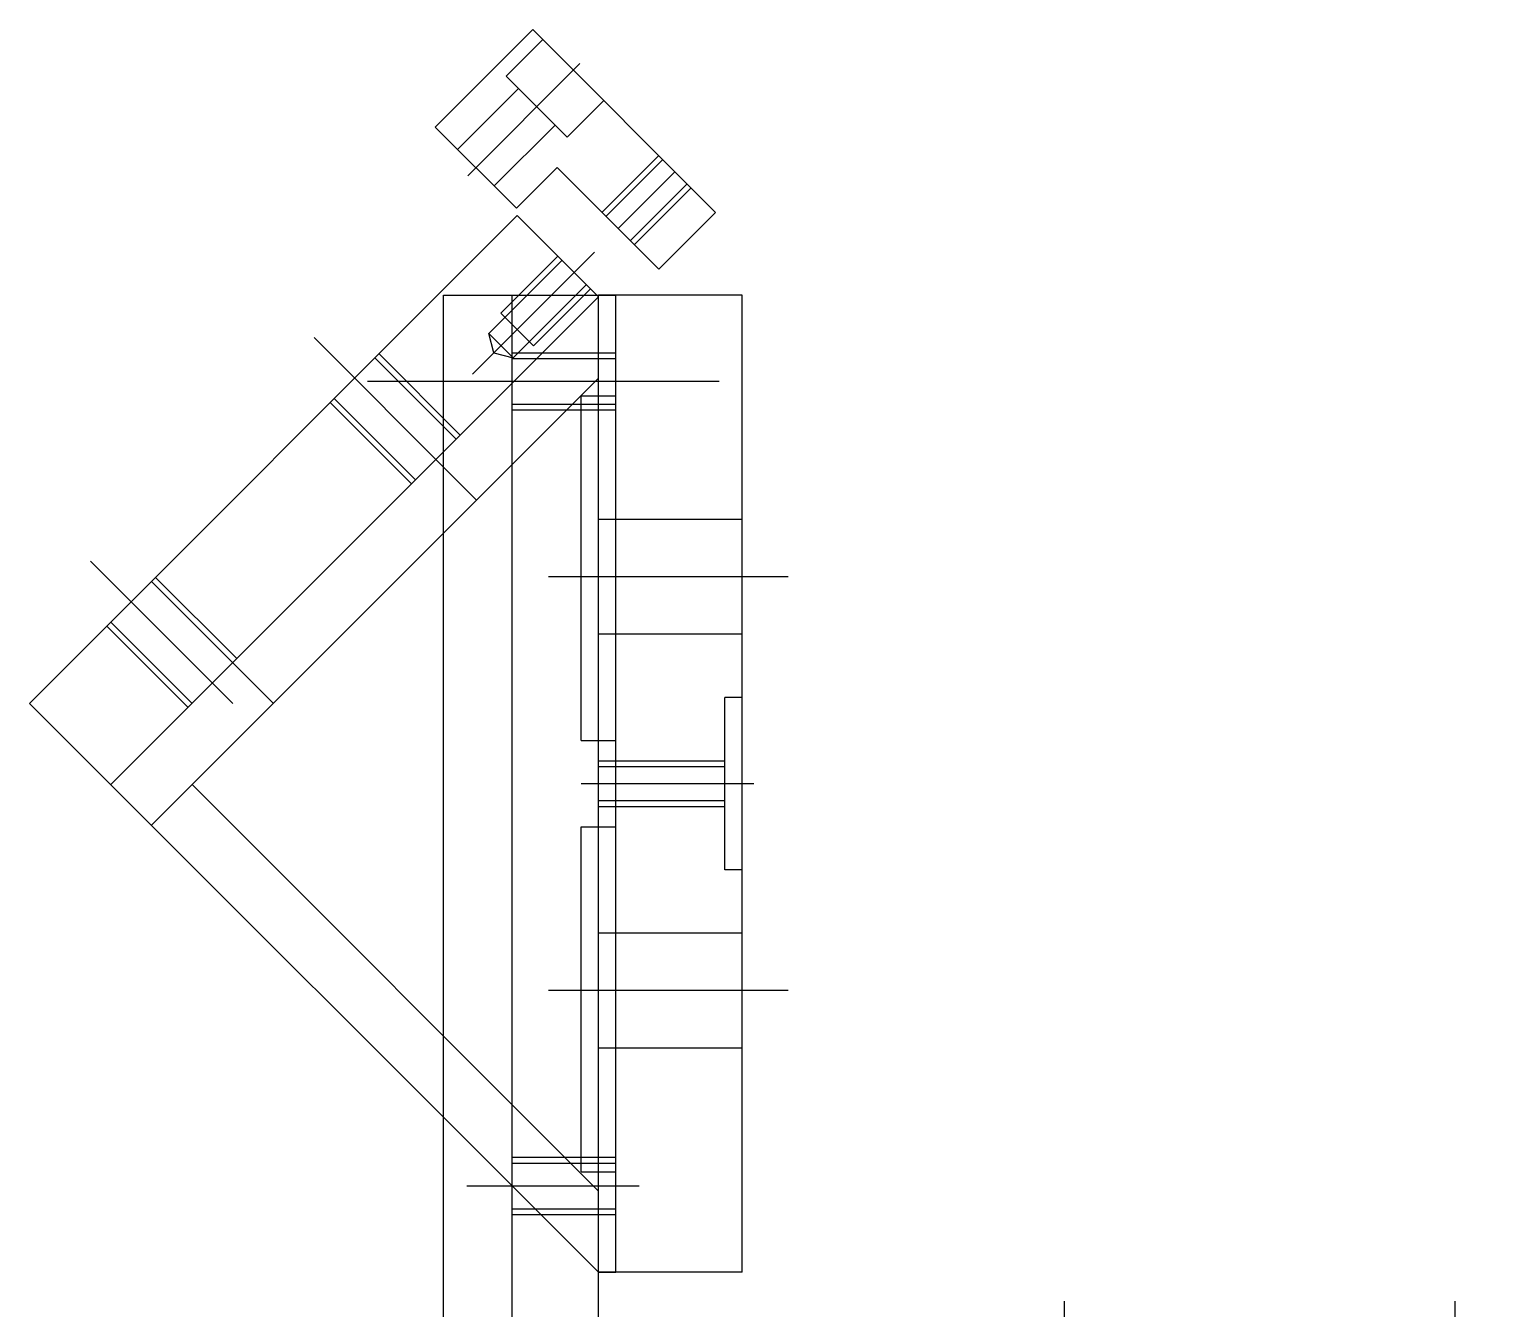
# Model space of a CAD drawing. Extents: x 109 to 2457, y -4282 to -1900.
# Drawn here: x 763.4 to 1020, y -3394.5 to -3172 of the extents above; entities that cross this region are included whole.
import ezdxf

# ---------------------------------------------------------------- set-up
doc = ezdxf.new("R2010")
doc.units = 0
doc.header["$LTSCALE"] = 14
doc.header["$MEASUREMENT"] = 0
doc.layers.add('DRAWLAYER', color=7, linetype='CONTINUOUS')

# ---------------------------------------------------------------- blocks, each defined once
blk = doc.blocks.new('086021A__F')
at = {"layer": 'DRAWLAYER', "color": 2, "linetype": 'CONTINUOUS'}
for p, q in [((1110.86, -3389), (1111.66, -3388.2)), ((1110.86, -3389), (1123.86, -3389)), ((1110.86, -3396.2), (1110.86, -3389)), ((1111.66, -3388.2), (1123.06, -3388.2)), ((1117.36, -3432.98), (1117.36, -3388.42)), ((1123.86, -3389), (1123.06, -3388.2)), ((1123.86, -3396.2), (1123.86, -3389)), ((1129.86, -3389), (1130.66, -3388.2)), ((1129.86, -3389), (1142.86, -3389)), ((1129.86, -3396.2), (1129.86, -3389)), ((1130.66, -3388.2), (1142.06, -3388.2)), ((1136.36, -3432.98), (1136.36, -3388.42)), ((1142.86, -3389), (1142.06, -3388.2)), ((1142.86, -3396.2), (1142.86, -3389)), ((943.36, -3393.2), (943.36, -3427.26)), ((1011.36, -3393.2), (1011.36, -3427.26)), ((1037.86, -3427.26), (1037.86, -3393.2)), ((1082.86, -3427.26), (1082.86, -3393.2)), ((1124.76, -3396.2), (1109.96, -3396.2)), ((1109.96, -3398.2), (1109.96, -3396.2)), ((1110.86, -3396.2), (1123.86, -3396.2)), ((1113.36, -3396.2), (1113.36, -3406.2)), ((1117.36, -3396.2), (1115.36, -3398.2)), ((1119.36, -3396.2), (1117.36, -3398.2)), ((1121.36, -3396.2), (1121.36, -3406.2)), ((1124.76, -3398.2), (1124.76, -3396.2)), ((1143.76, -3396.2), (1128.96, -3396.2)), ((1128.96, -3398.2), (1128.96, -3396.2)), ((1129.86, -3396.2), (1142.86, -3396.2)), ((1132.36, -3396.2), (1132.36, -3406.2)), ((1136.36, -3396.2), (1134.36, -3398.2)), ((1138.36, -3396.2), (1136.36, -3398.2)), ((1140.36, -3396.2), (1140.36, -3406.2)), ((1143.76, -3398.2), (1143.76, -3396.2)), ((867.36, -3398.2), (1144.36, -3398.2)), ((867.36, -3423.2), (867.36, -3398.2)), ((923.36, -3423.2), (923.36, -3398.2)), ((938.36, -3423.2), (938.36, -3398.2)), ((939.36, -3423.2), (939.36, -3398.2)), ((942.36, -3403.2), (942.36, -3398.2)), ((947.36, -3398.2), (947.36, -3423.2)), ((948.36, -3398.2), (948.36, -3423.2)), ((1002.36, -3403.2), (1002.36, -3398.2)), ((1006.36, -3423.2), (1006.36, -3398.2)), ((1007.36, -3423.2), (1007.36, -3398.2)), ((1015.36, -3398.2), (1015.36, -3423.2)), ((1016.36, -3398.2), (1016.36, -3423.2)), ((1031.36, -3423.2), (1031.36, -3398.2)), ((1044.36, -3423.2), (1044.36, -3398.2)), ((1076.36, -3423.2), (1076.36, -3398.2)), ((1089.36, -3423.2), (1089.36, -3398.2)), ((1124.76, -3398.2), (1109.96, -3398.2)), ((1112.86, -3423.2), (1112.86, -3398.2)), ((1121.86, -3423.2), (1121.86, -3398.2)), ((1143.76, -3398.2), (1128.96, -3398.2)), ((1131.86, -3423.2), (1131.86, -3398.2)), ((1140.86, -3423.2), (1140.86, -3398.2)), ((1144.36, -3423.2), (1144.36, -3398.2)), ((895.36, -3425.2), (895.36, -3401.48)), ((955.36, -3425.2), (955.36, -3401.48)), ((1015.36, -3426.37), (1015.36, -3401.48)), ((1075.36, -3425.2), (1075.36, -3401.48)), ((895.36, -3405.05), (893.36, -3406.2)), ((895.36, -3405.05), (897.36, -3406.2)), ((942.36, -3403.2), (1002.36, -3403.2)), ((955.36, -3405.05), (953.36, -3406.2)), ((955.36, -3405.05), (957.36, -3406.2)), ((1015.36, -3405.05), (1013.36, -3406.2)), ((1015.36, -3405.05), (1017.36, -3406.2)), ((1075.36, -3405.05), (1073.36, -3406.2)), ((1075.36, -3405.05), (1077.36, -3406.2)), ((893.36, -3406.2), (897.36, -3406.2)), ((893.36, -3420.2), (893.36, -3406.2)), ((897.36, -3406.2), (897.36, -3420.2)), ((953.36, -3406.2), (957.36, -3406.2)), ((953.36, -3420.2), (953.36, -3406.2)), ((957.36, -3406.2), (957.36, -3420.2)), ((1013.36, -3406.2), (1017.36, -3406.2)), ((1013.36, -3420.2), (1013.36, -3406.2)), ((1017.36, -3406.2), (1017.36, -3420.2)), ((1073.36, -3406.2), (1077.36, -3406.2)), ((1073.36, -3420.2), (1073.36, -3406.2)), ((1077.36, -3406.2), (1077.36, -3420.2)), ((892.36, -3410.2), (898.36, -3410.2)), ((892.36, -3420.2), (892.36, -3410.2)), ((898.36, -3410.2), (898.36, -3420.2)), ((952.36, -3410.2), (958.36, -3410.2)), ((952.36, -3420.2), (952.36, -3410.2)), ((958.36, -3410.2), (958.36, -3420.2)), ((1012.36, -3410.2), (1018.36, -3410.2)), ((1012.36, -3420.2), (1012.36, -3410.2)), ((1018.36, -3410.2), (1018.36, -3420.2)), ((1072.36, -3410.2), (1078.36, -3410.2)), ((1072.36, -3420.2), (1072.36, -3410.2)), ((1078.36, -3410.2), (1078.36, -3420.2)), ((867.36, -3420.2), (1120.86, -3420.2)), ((1120.86, -3423.2), (1120.86, -3420.2)), ((867.36, -3423.2), (1144.36, -3423.2))]:
    blk.add_line(p, q, dxfattribs=at)
blk = doc.blocks.new('MT080025__F')
at = {"layer": 'DRAWLAYER', "color": 90, "linetype": 'CONTINUOUS'}
for p, q in [((848.21, -3204.35), (763.36, -3289.21)), ((862.36, -3218.5), (848.21, -3204.35)), ((861.65, -3210.72), (840.44, -3231.93)), ((843.26, -3224.86), (855.99, -3212.13)), ((845.39, -3221.32), (855.28, -3211.42)), ((860.23, -3216.37), (847.51, -3229.1)), ((860.94, -3217.08), (851.04, -3226.98)), ((862.36, -3218.5), (777.5, -3303.35)), ((862.36, -3388.2), (862.36, -3218.2)), ((887.36, -3218.2), (862.36, -3218.2)), ((865.36, -3388.2), (865.36, -3218.2)), ((887.36, -3388.2), (887.36, -3218.2)), ((851.04, -3226.98), (845.39, -3221.32)), ((837.61, -3250.32), (812.86, -3225.57)), ((847.51, -3229.1), (843.26, -3224.86)), ((844.16, -3228.21), (843.26, -3224.86)), ((844.16, -3228.21), (847.51, -3229.1)), ((823.46, -3229.1), (837.61, -3243.24)), ((824.17, -3228.4), (838.31, -3242.54)), ((862.36, -3232.64), (784.57, -3310.42)), ((829.83, -3251.02), (815.69, -3236.88)), ((830.54, -3250.32), (816.39, -3236.17)), ((841.14, -3253.85), (834.07, -3246.78)), ((887.36, -3257.2), (862.36, -3257.2)), ((798.72, -3289.21), (773.97, -3264.46)), ((784.57, -3267.99), (798.72, -3282.14)), ((785.28, -3267.29), (799.42, -3281.43)), ((895.34, -3267.2), (853.65, -3267.2)), ((790.94, -3289.91), (776.8, -3275.77)), ((791.64, -3289.21), (777.5, -3275.06)), ((887.36, -3277.2), (862.36, -3277.2)), ((805.79, -3289.21), (798.72, -3282.14)), ((862.36, -3388.2), (763.36, -3289.21)), ((884.36, -3318.2), (884.36, -3288.2)), ((887.36, -3288.2), (884.36, -3288.2)), ((862.36, -3299.2), (884.36, -3299.2)), ((862.36, -3300.2), (884.36, -3300.2)), ((862.36, -3374.06), (791.64, -3303.35)), ((889.36, -3303.2), (859.36, -3303.2)), ((884.36, -3306.2), (862.36, -3306.2)), ((884.36, -3307.2), (862.36, -3307.2)), ((887.36, -3318.2), (884.36, -3318.2)), ((887.36, -3329.2), (862.36, -3329.2)), ((895.34, -3339.2), (853.65, -3339.2)), ((887.36, -3349.2), (862.36, -3349.2)), ((887.36, -3388.2), (862.36, -3388.2))]:
    blk.add_line(p, q, dxfattribs=at)
blk = doc.blocks.new('081081__F')
at = {"layer": 'DRAWLAYER', "color": 6, "linetype": 'CONTINUOUS'}
for p, q in [((835.36, -3218.2), (865.36, -3218.2)), ((835.36, -3801.2), (835.36, -3218.2)), ((847.36, -3876.2), (847.36, -3218.2)), ((865.36, -3388.2), (865.36, -3218.2)), ((847.36, -3228.2), (865.36, -3228.2)), ((847.36, -3229.2), (865.36, -3229.2)), ((883.32, -3233.2), (822.19, -3233.2)), ((859.36, -3295.7), (859.36, -3235.7)), ((859.36, -3235.7), (865.36, -3235.7)), ((865.36, -3237.2), (847.36, -3237.2)), ((865.36, -3238.2), (847.36, -3238.2)), ((859.36, -3295.7), (865.36, -3295.7)), ((859.36, -3370.7), (859.36, -3310.7)), ((859.36, -3310.7), (865.36, -3310.7)), ((847.36, -3368.2), (865.36, -3368.2)), ((847.36, -3369.2), (865.36, -3369.2)), ((859.36, -3370.7), (865.36, -3370.7)), ((869.45, -3373.2), (839.45, -3373.2)), ((865.36, -3377.2), (847.36, -3377.2)), ((865.36, -3378.2), (847.36, -3378.2)), ((862.36, -3571.2), (862.36, -3388.2)), ((862.36, -3388.2), (865.36, -3388.2))]:
    blk.add_line(p, q, dxfattribs=at)
blk = doc.blocks.new('086024__F')
at = {"layer": 'DRAWLAYER', "color": 10, "linetype": 'CONTINUOUS'}
for p, q in [((833.94, -3188.93), (850.91, -3171.96)), ((846.31, -3180.09), (852.67, -3173.73)), ((850.91, -3171.96), (882.73, -3203.78)), ((839.6, -3197.41), (859.12, -3177.89)), ((846.31, -3180.09), (856.92, -3190.7)), ((837.82, -3192.82), (848.43, -3182.22)), ((856.92, -3190.7), (863.28, -3184.34)), ((848.08, -3203.07), (833.94, -3188.93)), ((844.19, -3199.19), (854.8, -3188.58)), ((862.93, -3203.78), (872.83, -3193.88)), ((863.63, -3204.49), (873.53, -3194.59)), ((855.15, -3196), (848.08, -3203.07)), ((872.83, -3213.68), (855.15, -3196)), ((865.76, -3206.61), (875.65, -3196.71)), ((867.88, -3208.73), (877.78, -3198.83)), ((868.58, -3209.44), (878.48, -3199.54)), ((882.73, -3203.78), (872.83, -3213.68))]:
    blk.add_line(p, q, dxfattribs=at)

msp = doc.modelspace()

# ---------------------------------------------------------------- block references
at = {"layer": 'DRAWLAYER', "color": 7, "linetype": 'CONTINUOUS'}
for name in ['086024__F', 'MT080025__F', '081081__F', '086021A__F']:
    msp.add_blockref(name, (0, 0), dxfattribs=at)

doc.saveas('drawing.dxf')
